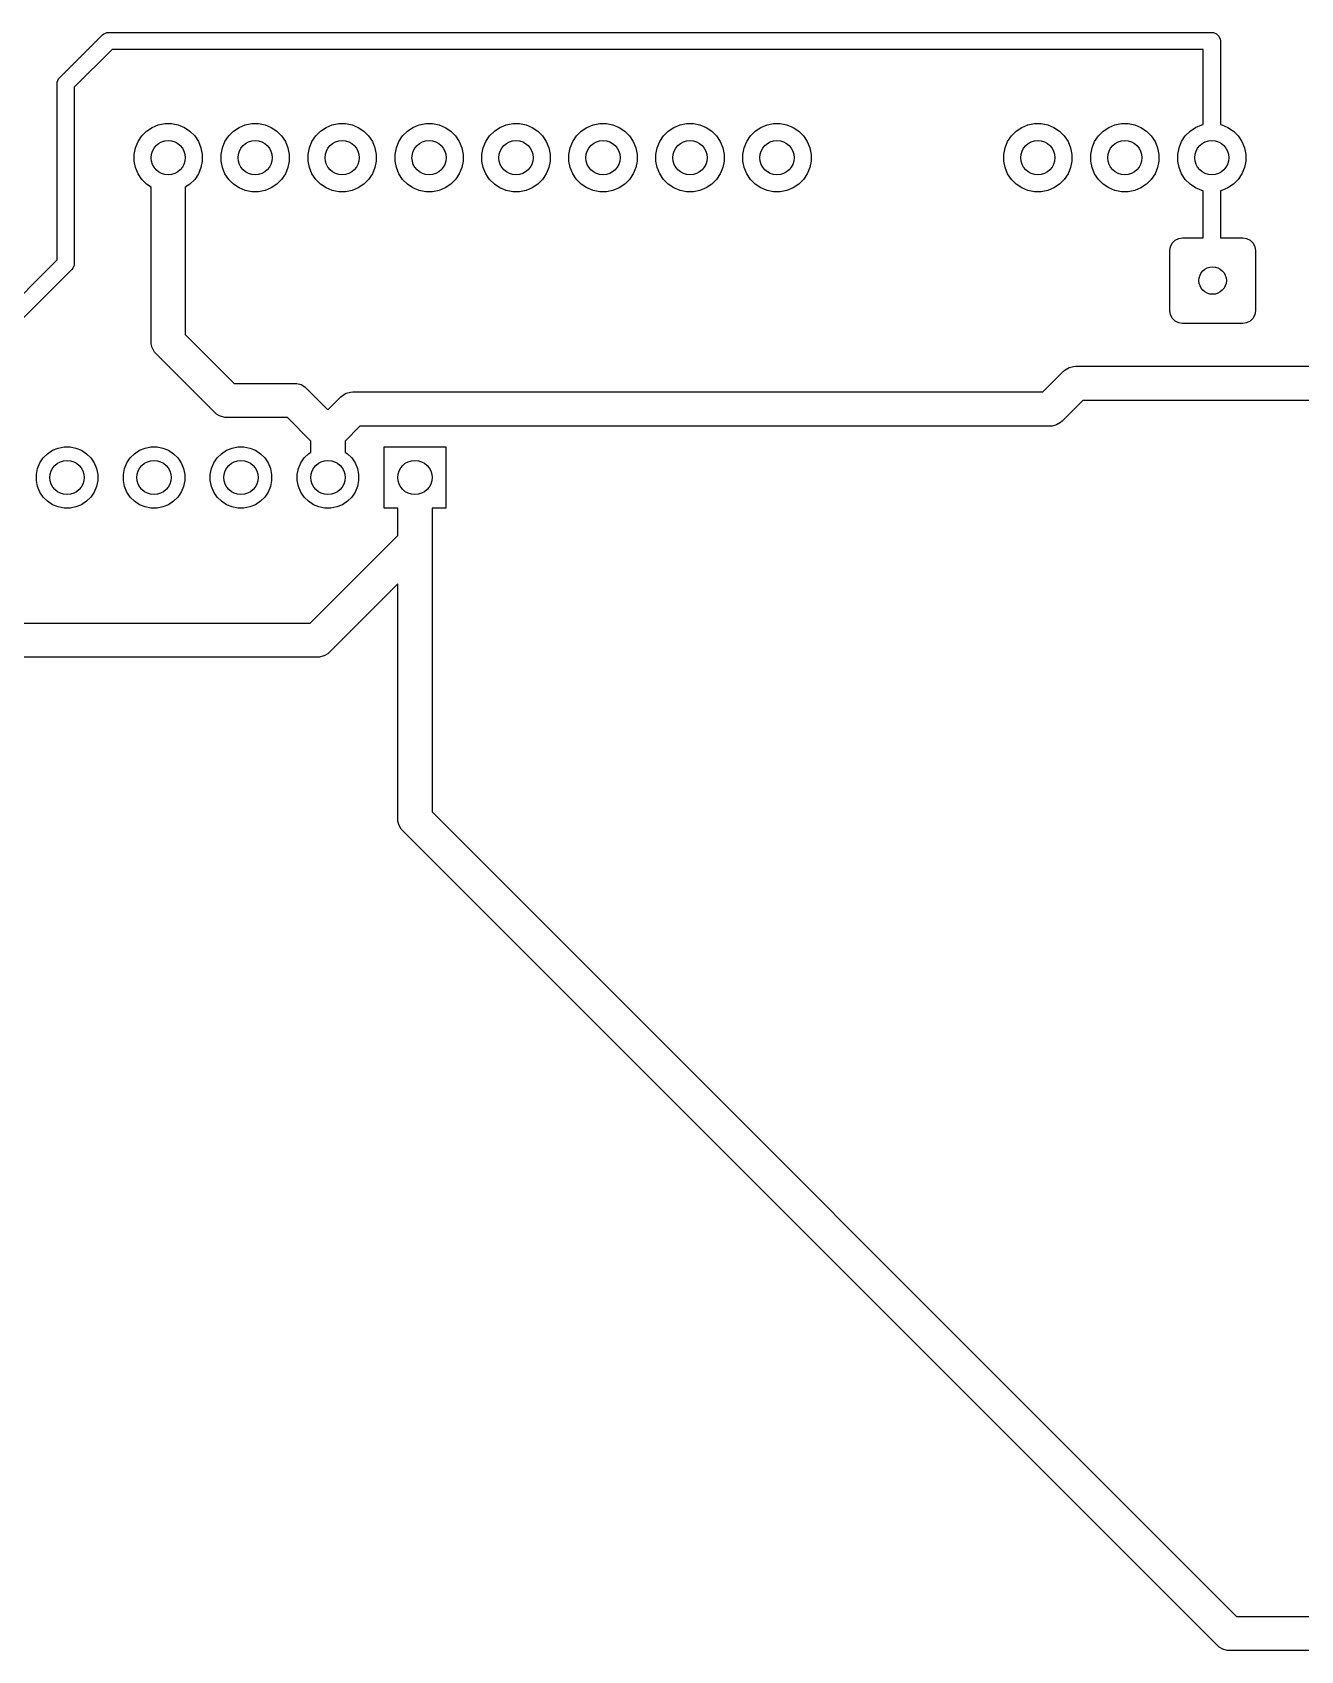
# Model space of a CAD drawing. Header units: millimetres. Extents: x 63 to 195, y -122 to -48.
# Drawn here: x 98.78 to 135.82, y -122.01 to -74.75 of the extents above; entities that cross this region are included whole.
import ezdxf

# ---------------------------------------------------------------- set-up
doc = ezdxf.new("R2010")
doc.units = ezdxf.units.MM
doc.layers.add('F.Cu', color=13, linetype='CONTINUOUS', true_color=0xc83434)

msp = doc.modelspace()

# ---------------------------------------------------------------- linework, layer by layer
at = {"layer": 'F.Cu', "linetype": 'CONTINUOUS'}
for p, q in [((99.573223, -76.073223), (100.823223, -74.823223)), ((100.823223, -74.823223), (100.861108, -74.792132)), ((100.861108, -74.792132), (100.913899, -74.770265)), ((100.913899, -74.770265), (100.951227, -74.754804)), ((100.951227, -74.754804), (101, -74.75)), ((101, -74.75), (133.225, -74.75)), ((133.225, -74.75), (133.273773, -74.754804)), ((133.273773, -74.754804), (133.363893, -74.792133)), ((133.363893, -74.792133), (133.432867, -74.861107)), ((133.432867, -74.861107), (133.470196, -74.951227)), ((133.470196, -74.951227), (133.475, -75)), ((133.475, -75), (133.475, -77.445046)), ((101.103554, -75.25), (100, -76.353554)), ((132.975, -75.25), (101.103554, -75.25)), ((132.975, -77.445046), (132.975, -75.25)), ((99.542137, -76.111102), (99.573223, -76.073223)), ((99.5, -76.25), (99.504804, -76.201227)), ((99.5, -81.396446), (99.5, -76.25)), ((99.504804, -76.201227), (99.542133, -76.111107)), ((99.542133, -76.111107), (99.542137, -76.111102)), ((100, -76.353554), (100, -81.5)), ((102.273603, -77.528079), (102.454715, -77.45306)), ((102.454715, -77.45306), (102.646983, -77.414815)), ((102.646983, -77.414815), (102.843017, -77.414815)), ((102.843017, -77.414815), (103.035285, -77.45306)), ((103.035285, -77.45306), (103.216397, -77.528079)), ((104.813603, -77.528079), (104.994715, -77.45306)), ((104.994715, -77.45306), (105.186983, -77.414815)), ((105.186983, -77.414815), (105.383017, -77.414815)), ((105.383017, -77.414815), (105.575285, -77.45306)), ((105.575285, -77.45306), (105.756397, -77.528079)), ((107.353603, -77.528079), (107.534715, -77.45306)), ((107.534715, -77.45306), (107.726983, -77.414815)), ((107.726983, -77.414815), (107.923017, -77.414815)), ((107.923017, -77.414815), (108.115285, -77.45306)), ((108.115285, -77.45306), (108.296397, -77.528079)), ((109.893603, -77.528079), (110.074715, -77.45306)), ((110.074715, -77.45306), (110.266983, -77.414815)), ((110.266983, -77.414815), (110.463017, -77.414815)), ((110.463017, -77.414815), (110.655285, -77.45306)), ((110.655285, -77.45306), (110.836397, -77.528079)), ((112.433603, -77.528079), (112.614715, -77.45306)), ((112.614715, -77.45306), (112.806983, -77.414815)), ((112.806983, -77.414815), (113.003017, -77.414815)), ((113.003017, -77.414815), (113.195285, -77.45306)), ((113.195285, -77.45306), (113.376397, -77.528079)), ((114.973603, -77.528079), (115.154715, -77.45306)), ((115.154715, -77.45306), (115.346983, -77.414815)), ((115.346983, -77.414815), (115.543017, -77.414815)), ((115.543017, -77.414815), (115.735285, -77.45306)), ((115.735285, -77.45306), (115.916397, -77.528079)), ((117.513603, -77.528079), (117.694715, -77.45306)), ((117.694715, -77.45306), (117.886983, -77.414815)), ((117.886983, -77.414815), (118.083017, -77.414815)), ((118.083017, -77.414815), (118.275285, -77.45306)), ((118.275285, -77.45306), (118.456397, -77.528079)), ((120.053603, -77.528079), (120.234715, -77.45306)), ((120.234715, -77.45306), (120.426983, -77.414815)), ((120.426983, -77.414815), (120.623017, -77.414815)), ((120.623017, -77.414815), (120.815285, -77.45306)), ((120.815285, -77.45306), (120.996397, -77.528079)), ((127.673603, -77.528079), (127.854715, -77.45306)), ((127.854715, -77.45306), (128.046983, -77.414815)), ((128.046983, -77.414815), (128.243017, -77.414815)), ((128.243017, -77.414815), (128.435285, -77.45306)), ((128.435285, -77.45306), (128.616397, -77.528079)), ((130.213603, -77.528079), (130.394715, -77.45306)), ((130.394715, -77.45306), (130.586983, -77.414815)), ((130.586983, -77.414815), (130.783017, -77.414815)), ((130.783017, -77.414815), (130.975285, -77.45306)), ((130.975285, -77.45306), (131.156397, -77.528079)), ((132.753603, -77.528079), (132.934715, -77.45306)), ((132.934715, -77.45306), (132.975, -77.445046)), ((133.475, -77.445046), (133.515285, -77.45306)), ((133.515285, -77.45306), (133.696397, -77.528079)), ((101.78806, -78.119715), (101.863079, -77.938603)), ((101.863079, -77.938603), (101.97199, -77.775607)), ((101.97199, -77.775607), (102.110607, -77.63699)), ((102.110607, -77.63699), (102.273603, -77.528079)), ((103.216397, -77.528079), (103.379393, -77.63699)), ((103.379393, -77.63699), (103.51801, -77.775607)), ((103.51801, -77.775607), (103.626921, -77.938603)), ((103.626921, -77.938603), (103.70194, -78.119715)), ((104.32806, -78.119715), (104.403079, -77.938603)), ((104.403079, -77.938603), (104.51199, -77.775607)), ((104.51199, -77.775607), (104.650607, -77.63699)), ((104.650607, -77.63699), (104.813603, -77.528079)), ((105.756397, -77.528079), (105.919393, -77.63699)), ((105.919393, -77.63699), (106.05801, -77.775607)), ((106.05801, -77.775607), (106.166921, -77.938603)), ((106.166921, -77.938603), (106.24194, -78.119715)), ((106.86806, -78.119715), (106.943079, -77.938603)), ((106.943079, -77.938603), (107.05199, -77.775607)), ((107.05199, -77.775607), (107.190607, -77.63699)), ((107.190607, -77.63699), (107.353603, -77.528079)), ((108.296397, -77.528079), (108.459393, -77.63699)), ((108.459393, -77.63699), (108.59801, -77.775607)), ((108.59801, -77.775607), (108.706921, -77.938603)), ((108.706921, -77.938603), (108.78194, -78.119715)), ((109.40806, -78.119715), (109.483079, -77.938603)), ((109.483079, -77.938603), (109.59199, -77.775607)), ((109.59199, -77.775607), (109.730607, -77.63699)), ((109.730607, -77.63699), (109.893603, -77.528079)), ((110.836397, -77.528079), (110.999393, -77.63699)), ((110.999393, -77.63699), (111.13801, -77.775607)), ((111.13801, -77.775607), (111.246921, -77.938603)), ((111.246921, -77.938603), (111.32194, -78.119715)), ((111.94806, -78.119715), (112.023079, -77.938603)), ((112.023079, -77.938603), (112.13199, -77.775607)), ((112.13199, -77.775607), (112.270607, -77.63699)), ((112.270607, -77.63699), (112.433603, -77.528079)), ((113.376397, -77.528079), (113.539393, -77.63699)), ((113.539393, -77.63699), (113.67801, -77.775607)), ((113.67801, -77.775607), (113.786921, -77.938603)), ((113.786921, -77.938603), (113.86194, -78.119715)), ((114.48806, -78.119715), (114.563079, -77.938603)), ((114.563079, -77.938603), (114.67199, -77.775607)), ((114.67199, -77.775607), (114.810607, -77.63699)), ((114.810607, -77.63699), (114.973603, -77.528079)), ((115.916397, -77.528079), (116.079393, -77.63699)), ((116.079393, -77.63699), (116.21801, -77.775607)), ((116.21801, -77.775607), (116.326921, -77.938603)), ((116.326921, -77.938603), (116.40194, -78.119715)), ((117.02806, -78.119715), (117.103079, -77.938603)), ((117.103079, -77.938603), (117.21199, -77.775607)), ((117.21199, -77.775607), (117.350607, -77.63699)), ((117.350607, -77.63699), (117.513603, -77.528079)), ((118.456397, -77.528079), (118.619393, -77.63699)), ((118.619393, -77.63699), (118.75801, -77.775607)), ((118.75801, -77.775607), (118.866921, -77.938603)), ((118.866921, -77.938603), (118.94194, -78.119715)), ((119.56806, -78.119715), (119.643079, -77.938603)), ((119.643079, -77.938603), (119.75199, -77.775607)), ((119.75199, -77.775607), (119.890607, -77.63699)), ((119.890607, -77.63699), (120.053603, -77.528079)), ((120.996397, -77.528079), (121.159393, -77.63699)), ((121.159393, -77.63699), (121.29801, -77.775607)), ((121.29801, -77.775607), (121.406921, -77.938603)), ((121.406921, -77.938603), (121.48194, -78.119715)), ((127.18806, -78.119715), (127.263079, -77.938603)), ((127.263079, -77.938603), (127.37199, -77.775607)), ((127.37199, -77.775607), (127.510607, -77.63699)), ((127.510607, -77.63699), (127.673603, -77.528079)), ((128.616397, -77.528079), (128.779393, -77.63699)), ((128.779393, -77.63699), (128.91801, -77.775607)), ((128.91801, -77.775607), (129.026921, -77.938603)), ((129.026921, -77.938603), (129.10194, -78.119715)), ((129.72806, -78.119715), (129.803079, -77.938603)), ((129.803079, -77.938603), (129.91199, -77.775607)), ((129.91199, -77.775607), (130.050607, -77.63699)), ((130.050607, -77.63699), (130.213603, -77.528079)), ((131.156397, -77.528079), (131.319393, -77.63699)), ((131.319393, -77.63699), (131.45801, -77.775607)), ((131.45801, -77.775607), (131.566921, -77.938603)), ((131.566921, -77.938603), (131.64194, -78.119715)), ((132.26806, -78.119715), (132.343079, -77.938603)), ((132.343079, -77.938603), (132.45199, -77.775607)), ((132.45199, -77.775607), (132.590607, -77.63699)), ((132.590607, -77.63699), (132.753603, -77.528079)), ((133.696397, -77.528079), (133.859393, -77.63699)), ((133.859393, -77.63699), (133.99801, -77.775607)), ((133.99801, -77.775607), (134.106921, -77.938603)), ((134.106921, -77.938603), (134.18194, -78.119715)), ((101.749815, -78.311983), (101.78806, -78.119715)), ((101.749815, -78.508017), (101.749815, -78.311983)), ((103.70194, -78.119715), (103.740185, -78.311983)), ((103.740185, -78.311983), (103.740185, -78.508017)), ((104.289815, -78.311983), (104.32806, -78.119715)), ((104.289815, -78.508017), (104.289815, -78.311983)), ((106.24194, -78.119715), (106.280185, -78.311983)), ((106.280185, -78.311983), (106.280185, -78.508017)), ((106.829815, -78.311983), (106.86806, -78.119715)), ((106.829815, -78.508017), (106.829815, -78.311983)), ((108.78194, -78.119715), (108.820185, -78.311983)), ((108.820185, -78.311983), (108.820185, -78.508017)), ((109.369815, -78.311983), (109.40806, -78.119715)), ((109.369815, -78.508017), (109.369815, -78.311983)), ((111.32194, -78.119715), (111.360185, -78.311983)), ((111.360185, -78.311983), (111.360185, -78.508017)), ((111.909815, -78.311983), (111.94806, -78.119715)), ((111.909815, -78.508017), (111.909815, -78.311983)), ((113.86194, -78.119715), (113.900185, -78.311983)), ((113.900185, -78.311983), (113.900185, -78.508017)), ((114.449815, -78.311983), (114.48806, -78.119715)), ((114.449815, -78.508017), (114.449815, -78.311983)), ((116.40194, -78.119715), (116.440185, -78.311983)), ((116.440185, -78.311983), (116.440185, -78.508017)), ((116.989815, -78.311983), (117.02806, -78.119715)), ((116.989815, -78.508017), (116.989815, -78.311983)), ((118.94194, -78.119715), (118.980185, -78.311983)), ((118.980185, -78.311983), (118.980185, -78.508017)), ((119.529815, -78.311983), (119.56806, -78.119715)), ((119.529815, -78.508017), (119.529815, -78.311983)), ((121.48194, -78.119715), (121.520185, -78.311983)), ((121.520185, -78.311983), (121.520185, -78.508017)), ((127.149815, -78.311983), (127.18806, -78.119715)), ((127.149815, -78.508017), (127.149815, -78.311983)), ((129.10194, -78.119715), (129.140185, -78.311983)), ((129.140185, -78.311983), (129.140185, -78.508017)), ((129.689815, -78.311983), (129.72806, -78.119715)), ((129.689815, -78.508017), (129.689815, -78.311983)), ((131.64194, -78.119715), (131.680185, -78.311983)), ((131.680185, -78.311983), (131.680185, -78.508017)), ((132.229815, -78.311983), (132.26806, -78.119715)), ((132.229815, -78.508017), (132.229815, -78.311983)), ((134.18194, -78.119715), (134.220185, -78.311983)), ((134.220185, -78.311983), (134.220185, -78.508017)), ((101.78806, -78.700285), (101.749815, -78.508017)), ((101.863079, -78.881397), (101.78806, -78.700285)), ((101.97199, -79.044393), (101.863079, -78.881397)), ((103.626921, -78.881397), (103.51801, -79.044393)), ((103.70194, -78.700285), (103.626921, -78.881397)), ((103.740185, -78.508017), (103.70194, -78.700285)), ((104.32806, -78.700285), (104.289815, -78.508017)), ((104.403079, -78.881397), (104.32806, -78.700285)), ((104.51199, -79.044393), (104.403079, -78.881397)), ((106.166921, -78.881397), (106.05801, -79.044393)), ((106.24194, -78.700285), (106.166921, -78.881397)), ((106.280185, -78.508017), (106.24194, -78.700285)), ((106.86806, -78.700285), (106.829815, -78.508017)), ((106.943079, -78.881397), (106.86806, -78.700285)), ((107.05199, -79.044393), (106.943079, -78.881397)), ((108.706921, -78.881397), (108.59801, -79.044393)), ((108.78194, -78.700285), (108.706921, -78.881397)), ((108.820185, -78.508017), (108.78194, -78.700285)), ((109.40806, -78.700285), (109.369815, -78.508017)), ((109.483079, -78.881397), (109.40806, -78.700285)), ((109.59199, -79.044393), (109.483079, -78.881397)), ((111.246921, -78.881397), (111.13801, -79.044393)), ((111.32194, -78.700285), (111.246921, -78.881397)), ((111.360185, -78.508017), (111.32194, -78.700285)), ((111.94806, -78.700285), (111.909815, -78.508017)), ((112.023079, -78.881397), (111.94806, -78.700285)), ((112.13199, -79.044393), (112.023079, -78.881397)), ((113.786921, -78.881397), (113.67801, -79.044393)), ((113.86194, -78.700285), (113.786921, -78.881397)), ((113.900185, -78.508017), (113.86194, -78.700285)), ((114.48806, -78.700285), (114.449815, -78.508017)), ((114.563079, -78.881397), (114.48806, -78.700285)), ((114.67199, -79.044393), (114.563079, -78.881397)), ((116.326921, -78.881397), (116.21801, -79.044393)), ((116.40194, -78.700285), (116.326921, -78.881397)), ((116.440185, -78.508017), (116.40194, -78.700285)), ((117.02806, -78.700285), (116.989815, -78.508017)), ((117.103079, -78.881397), (117.02806, -78.700285)), ((117.21199, -79.044393), (117.103079, -78.881397)), ((118.866921, -78.881397), (118.75801, -79.044393)), ((118.94194, -78.700285), (118.866921, -78.881397)), ((118.980185, -78.508017), (118.94194, -78.700285)), ((119.56806, -78.700285), (119.529815, -78.508017)), ((119.643079, -78.881397), (119.56806, -78.700285)), ((119.75199, -79.044393), (119.643079, -78.881397)), ((121.406921, -78.881397), (121.29801, -79.044393)), ((121.48194, -78.700285), (121.406921, -78.881397)), ((121.520185, -78.508017), (121.48194, -78.700285)), ((127.18806, -78.700285), (127.149815, -78.508017)), ((127.263079, -78.881397), (127.18806, -78.700285)), ((127.37199, -79.044393), (127.263079, -78.881397)), ((129.026921, -78.881397), (128.91801, -79.044393)), ((129.10194, -78.700285), (129.026921, -78.881397)), ((129.140185, -78.508017), (129.10194, -78.700285)), ((129.72806, -78.700285), (129.689815, -78.508017)), ((129.803079, -78.881397), (129.72806, -78.700285)), ((129.91199, -79.044393), (129.803079, -78.881397)), ((131.566921, -78.881397), (131.45801, -79.044393)), ((131.64194, -78.700285), (131.566921, -78.881397)), ((131.680185, -78.508017), (131.64194, -78.700285)), ((132.26806, -78.700285), (132.229815, -78.508017)), ((132.343079, -78.881397), (132.26806, -78.700285)), ((132.45199, -79.044393), (132.343079, -78.881397)), ((134.106921, -78.881397), (133.99801, -79.044393)), ((134.18194, -78.700285), (134.106921, -78.881397)), ((134.220185, -78.508017), (134.18194, -78.700285)), ((102.110607, -79.18301), (101.97199, -79.044393)), ((102.245, -79.272808), (102.110607, -79.18301)), ((102.245, -83.780534), (102.245, -79.272808)), ((103.379393, -79.18301), (103.245, -79.272808)), ((103.245, -79.272808), (103.245, -83.573428)), ((103.51801, -79.044393), (103.379393, -79.18301)), ((104.650607, -79.18301), (104.51199, -79.044393)), ((104.813603, -79.291921), (104.650607, -79.18301)), ((104.994715, -79.36694), (104.813603, -79.291921)), ((105.186983, -79.405185), (104.994715, -79.36694)), ((105.575285, -79.36694), (105.383017, -79.405185)), ((105.756397, -79.291921), (105.575285, -79.36694)), ((105.919393, -79.18301), (105.756397, -79.291921)), ((106.05801, -79.044393), (105.919393, -79.18301)), ((107.190607, -79.18301), (107.05199, -79.044393)), ((107.353603, -79.291921), (107.190607, -79.18301)), ((107.534715, -79.36694), (107.353603, -79.291921)), ((107.726983, -79.405185), (107.534715, -79.36694)), ((108.115285, -79.36694), (107.923017, -79.405185)), ((108.296397, -79.291921), (108.115285, -79.36694)), ((108.459393, -79.18301), (108.296397, -79.291921)), ((108.59801, -79.044393), (108.459393, -79.18301)), ((109.730607, -79.18301), (109.59199, -79.044393)), ((109.893603, -79.291921), (109.730607, -79.18301)), ((110.074715, -79.36694), (109.893603, -79.291921)), ((110.266983, -79.405185), (110.074715, -79.36694)), ((110.655285, -79.36694), (110.463017, -79.405185)), ((110.836397, -79.291921), (110.655285, -79.36694)), ((110.999393, -79.18301), (110.836397, -79.291921)), ((111.13801, -79.044393), (110.999393, -79.18301)), ((112.270607, -79.18301), (112.13199, -79.044393)), ((112.433603, -79.291921), (112.270607, -79.18301)), ((112.614715, -79.36694), (112.433603, -79.291921)), ((112.806983, -79.405185), (112.614715, -79.36694)), ((113.195285, -79.36694), (113.003017, -79.405185)), ((113.376397, -79.291921), (113.195285, -79.36694)), ((113.539393, -79.18301), (113.376397, -79.291921)), ((113.67801, -79.044393), (113.539393, -79.18301)), ((114.810607, -79.18301), (114.67199, -79.044393)), ((114.973603, -79.291921), (114.810607, -79.18301)), ((115.154715, -79.36694), (114.973603, -79.291921)), ((115.346983, -79.405185), (115.154715, -79.36694)), ((115.735285, -79.36694), (115.543017, -79.405185)), ((115.916397, -79.291921), (115.735285, -79.36694)), ((116.079393, -79.18301), (115.916397, -79.291921)), ((116.21801, -79.044393), (116.079393, -79.18301)), ((117.350607, -79.18301), (117.21199, -79.044393)), ((117.513603, -79.291921), (117.350607, -79.18301)), ((117.694715, -79.36694), (117.513603, -79.291921)), ((117.886983, -79.405185), (117.694715, -79.36694)), ((118.275285, -79.36694), (118.083017, -79.405185)), ((118.456397, -79.291921), (118.275285, -79.36694)), ((118.619393, -79.18301), (118.456397, -79.291921)), ((118.75801, -79.044393), (118.619393, -79.18301)), ((119.890607, -79.18301), (119.75199, -79.044393)), ((120.053603, -79.291921), (119.890607, -79.18301)), ((120.234715, -79.36694), (120.053603, -79.291921)), ((120.426983, -79.405185), (120.234715, -79.36694)), ((120.815285, -79.36694), (120.623017, -79.405185)), ((120.996397, -79.291921), (120.815285, -79.36694)), ((121.159393, -79.18301), (120.996397, -79.291921)), ((121.29801, -79.044393), (121.159393, -79.18301)), ((127.510607, -79.18301), (127.37199, -79.044393)), ((127.673603, -79.291921), (127.510607, -79.18301)), ((127.854715, -79.36694), (127.673603, -79.291921)), ((128.046983, -79.405185), (127.854715, -79.36694)), ((128.435285, -79.36694), (128.243017, -79.405185)), ((128.616397, -79.291921), (128.435285, -79.36694)), ((128.779393, -79.18301), (128.616397, -79.291921)), ((128.91801, -79.044393), (128.779393, -79.18301)), ((130.050607, -79.18301), (129.91199, -79.044393)), ((130.213603, -79.291921), (130.050607, -79.18301)), ((130.394715, -79.36694), (130.213603, -79.291921)), ((130.586983, -79.405185), (130.394715, -79.36694)), ((130.975285, -79.36694), (130.783017, -79.405185)), ((131.156397, -79.291921), (130.975285, -79.36694)), ((131.319393, -79.18301), (131.156397, -79.291921)), ((131.45801, -79.044393), (131.319393, -79.18301)), ((132.590607, -79.18301), (132.45199, -79.044393)), ((132.753603, -79.291921), (132.590607, -79.18301)), ((132.934715, -79.36694), (132.753603, -79.291921)), ((132.975, -79.374953), (132.934715, -79.36694)), ((132.975, -80.75), (132.975, -79.374953)), ((133.515285, -79.36694), (133.475, -79.374953)), ((133.475, -79.374953), (133.475, -80.75)), ((133.696397, -79.291921), (133.515285, -79.36694)), ((133.859393, -79.18301), (133.696397, -79.291921)), ((133.99801, -79.044393), (133.859393, -79.18301)), ((105.383017, -79.405185), (105.186983, -79.405185)), ((107.923017, -79.405185), (107.726983, -79.405185)), ((110.463017, -79.405185), (110.266983, -79.405185)), ((113.003017, -79.405185), (112.806983, -79.405185)), ((115.543017, -79.405185), (115.346983, -79.405185)), ((118.083017, -79.405185), (117.886983, -79.405185)), ((120.623017, -79.405185), (120.426983, -79.405185)), ((128.243017, -79.405185), (128.046983, -79.405185)), ((130.783017, -79.405185), (130.586983, -79.405185)), ((132.154016, -80.818438), (132.262745, -80.765284)), ((132.262745, -80.765284), (132.367648, -80.75)), ((132.367648, -80.75), (132.975, -80.75)), ((133.475, -80.75), (134.132352, -80.75)), ((134.132352, -80.75), (134.237255, -80.765284)), ((134.237255, -80.765284), (134.345984, -80.818438)), ((132, -81.117648), (132.015284, -81.012745)), ((132, -82.882352), (132, -81.117648)), ((132.015284, -81.012745), (132.068438, -80.904016)), ((132.068438, -80.904016), (132.154016, -80.818438)), ((134.345984, -80.818438), (134.431562, -80.904016)), ((134.431562, -80.904016), (134.484716, -81.012745)), ((134.484716, -81.012745), (134.5, -81.117648)), ((134.5, -81.117648), (134.5, -82.882352)), ((96.896446, -84), (99.5, -81.396446)), ((99.926776, -81.676777), (97.176777, -84.426777)), ((99.957862, -81.638897), (99.926776, -81.676777)), ((99.957867, -81.638893), (99.957862, -81.638897)), ((99.995196, -81.548773), (99.957867, -81.638893)), ((100, -81.5), (99.995196, -81.548773)), ((132.015284, -82.987255), (132, -82.882352)), ((132.068438, -83.095984), (132.015284, -82.987255)), ((132.154016, -83.181562), (132.068438, -83.095984)), ((134.431562, -83.095984), (134.345984, -83.181562)), ((134.484716, -82.987255), (134.431562, -83.095984)), ((134.5, -82.882352), (134.484716, -82.987255)), ((103.245, -83.573428), (104.671572, -85)), ((132.262745, -83.234716), (132.154016, -83.181562)), ((132.367648, -83.25), (132.262745, -83.234716)), ((134.132352, -83.25), (132.367648, -83.25)), ((134.237255, -83.234716), (134.132352, -83.25)), ((134.345984, -83.181562), (134.237255, -83.234716)), ((102.249277, -83.845781), (102.245, -83.780534)), ((102.249277, -83.845797), (102.249277, -83.845781)), ((102.27986, -83.959935), (102.249277, -83.845797)), ((102.28306, -83.971876), (102.27986, -83.959935)), ((102.348323, -84.084915), (102.28306, -83.971876)), ((102.348338, -84.08493), (102.348323, -84.084915)), ((102.391447, -84.134087), (102.348338, -84.08493)), ((104.110913, -85.853553), (102.391447, -84.134087)), ((128.945619, -84.603323), (129.058658, -84.53806)), ((129.058658, -84.53806), (129.184737, -84.504277)), ((129.184737, -84.504277), (129.184752, -84.504277)), ((129.184752, -84.504277), (129.25, -84.5)), ((129.25, -84.5), (138.5, -84.5)), ((104.671572, -85), (106.432792, -85)), ((106.432792, -85), (106.49804, -85.004277)), ((106.49804, -85.004277), (106.498055, -85.004277)), ((106.498055, -85.004277), (106.624134, -85.03806)), ((106.624134, -85.03806), (106.737173, -85.103323)), ((128.292894, -85.25), (128.896446, -84.646447)), ((128.896446, -84.646447), (128.94561, -84.603331)), ((128.94561, -84.603331), (128.945619, -84.603323)), ((106.737173, -85.103323), (106.737188, -85.103338)), ((106.737188, -85.103338), (106.786345, -85.146447)), ((106.786345, -85.146447), (107.41, -85.770101)), ((107.41, -85.770101), (107.783654, -85.396447)), ((107.783654, -85.396447), (107.832818, -85.353331)), ((107.832818, -85.353331), (107.832827, -85.353323)), ((107.832827, -85.353323), (107.945866, -85.28806)), ((107.945866, -85.28806), (108.071945, -85.254277)), ((108.071945, -85.254277), (108.07196, -85.254277)), ((108.07196, -85.254277), (108.137208, -85.25)), ((108.137208, -85.25), (128.292894, -85.25)), ((129.457107, -85.5), (128.853553, -86.103553)), ((139, -85.5), (129.457107, -85.5)), ((104.160076, -85.896668), (104.110913, -85.853553)), ((104.160085, -85.896677), (104.160076, -85.896668)), ((104.244857, -85.94562), (104.160085, -85.896677)), ((104.273124, -85.96194), (104.244857, -85.94562)), ((104.399203, -85.995723), (104.273124, -85.96194)), ((104.399218, -85.995723), (104.399203, -85.995723)), ((104.464466, -86), (104.399218, -85.995723)), ((106.225686, -86), (104.464466, -86)), ((106.91, -86.684314), (106.225686, -86)), ((108.344315, -86.25), (107.91, -86.684314)), ((128.5, -86.25), (108.344315, -86.25)), ((128.565248, -86.245723), (128.5, -86.25)), ((128.565263, -86.245723), (128.565248, -86.245723)), ((128.691342, -86.21194), (128.565263, -86.245723)), ((128.804381, -86.146677), (128.691342, -86.21194)), ((128.804396, -86.146661), (128.804381, -86.146677)), ((128.853553, -86.103553), (128.804396, -86.146661)), ((99.219046, -87.054291), (99.365743, -86.956271)), ((99.365743, -86.956271), (99.528744, -86.888754)), ((99.528744, -86.888754), (99.701785, -86.854334)), ((99.701785, -86.854334), (99.878215, -86.854334)), ((99.878215, -86.854334), (100.051256, -86.888754)), ((100.051256, -86.888754), (100.214257, -86.956271)), ((100.214257, -86.956271), (100.360954, -87.054291)), ((101.759046, -87.054291), (101.905743, -86.956271)), ((101.905743, -86.956271), (102.068744, -86.888754)), ((102.068744, -86.888754), (102.241785, -86.854334)), ((102.241785, -86.854334), (102.418215, -86.854334)), ((102.418215, -86.854334), (102.591256, -86.888754)), ((102.591256, -86.888754), (102.754257, -86.956271)), ((102.754257, -86.956271), (102.900954, -87.054291)), ((104.299046, -87.054291), (104.445743, -86.956271)), ((104.445743, -86.956271), (104.608744, -86.888754)), ((104.608744, -86.888754), (104.781785, -86.854334)), ((104.781785, -86.854334), (104.958215, -86.854334)), ((104.958215, -86.854334), (105.131256, -86.888754)), ((105.131256, -86.888754), (105.294257, -86.956271)), ((105.294257, -86.956271), (105.440954, -87.054291)), ((106.91, -87.00688), (106.91, -86.684314)), ((107.91, -86.684314), (107.91, -87.00688)), ((109.05, -88.65), (109.05, -86.85)), ((109.05, -86.85), (110.85, -86.85)), ((110.85, -86.85), (110.85, -88.65)), ((98.928754, -87.488744), (98.996271, -87.325743)), ((98.996271, -87.325743), (99.094291, -87.179046)), ((99.094291, -87.179046), (99.219046, -87.054291)), ((100.360954, -87.054291), (100.485709, -87.179046)), ((100.485709, -87.179046), (100.583729, -87.325743)), ((100.583729, -87.325743), (100.651246, -87.488744)), ((101.468754, -87.488744), (101.536271, -87.325743)), ((101.536271, -87.325743), (101.634291, -87.179046)), ((101.634291, -87.179046), (101.759046, -87.054291)), ((102.900954, -87.054291), (103.025709, -87.179046)), ((103.025709, -87.179046), (103.123729, -87.325743)), ((103.123729, -87.325743), (103.191246, -87.488744)), ((104.008754, -87.488744), (104.076271, -87.325743)), ((104.076271, -87.325743), (104.174291, -87.179046)), ((104.174291, -87.179046), (104.299046, -87.054291)), ((105.440954, -87.054291), (105.565709, -87.179046)), ((105.565709, -87.179046), (105.663729, -87.325743)), ((105.663729, -87.325743), (105.731246, -87.488744)), ((106.548754, -87.488744), (106.616271, -87.325743)), ((106.616271, -87.325743), (106.714291, -87.179046)), ((106.714291, -87.179046), (106.839046, -87.054291)), ((106.839046, -87.054291), (106.91, -87.00688)), ((107.91, -87.00688), (107.980954, -87.054291)), ((107.980954, -87.054291), (108.105709, -87.179046)), ((108.105709, -87.179046), (108.203729, -87.325743)), ((108.203729, -87.325743), (108.271246, -87.488744)), ((98.894334, -87.661785), (98.928754, -87.488744)), ((98.894334, -87.838215), (98.894334, -87.661785)), ((98.928754, -88.011256), (98.894334, -87.838215)), ((100.651246, -87.488744), (100.685666, -87.661785)), ((100.685666, -87.838215), (100.651246, -88.011256)), ((100.685666, -87.661785), (100.685666, -87.838215)), ((101.434334, -87.661785), (101.468754, -87.488744)), ((101.434334, -87.838215), (101.434334, -87.661785)), ((101.468754, -88.011256), (101.434334, -87.838215)), ((103.191246, -87.488744), (103.225666, -87.661785)), ((103.225666, -87.838215), (103.191246, -88.011256)), ((103.225666, -87.661785), (103.225666, -87.838215)), ((103.974334, -87.661785), (104.008754, -87.488744)), ((103.974334, -87.838215), (103.974334, -87.661785)), ((104.008754, -88.011256), (103.974334, -87.838215)), ((105.731246, -87.488744), (105.765666, -87.661785)), ((105.765666, -87.838215), (105.731246, -88.011256)), ((105.765666, -87.661785), (105.765666, -87.838215)), ((106.514334, -87.661785), (106.548754, -87.488744)), ((106.514334, -87.838215), (106.514334, -87.661785)), ((106.548754, -88.011256), (106.514334, -87.838215)), ((108.271246, -87.488744), (108.305666, -87.661785)), ((108.305666, -87.838215), (108.271246, -88.011256)), ((108.305666, -87.661785), (108.305666, -87.838215)), ((98.996271, -88.174257), (98.928754, -88.011256)), ((99.094291, -88.320954), (98.996271, -88.174257)), ((99.219046, -88.445709), (99.094291, -88.320954)), ((100.485709, -88.320954), (100.360954, -88.445709)), ((100.583729, -88.174257), (100.485709, -88.320954)), ((100.651246, -88.011256), (100.583729, -88.174257)), ((101.536271, -88.174257), (101.468754, -88.011256)), ((101.634291, -88.320954), (101.536271, -88.174257)), ((101.759046, -88.445709), (101.634291, -88.320954)), ((103.025709, -88.320954), (102.900954, -88.445709)), ((103.123729, -88.174257), (103.025709, -88.320954)), ((103.191246, -88.011256), (103.123729, -88.174257)), ((104.076271, -88.174257), (104.008754, -88.011256)), ((104.174291, -88.320954), (104.076271, -88.174257)), ((104.299046, -88.445709), (104.174291, -88.320954)), ((105.565709, -88.320954), (105.440954, -88.445709)), ((105.663729, -88.174257), (105.565709, -88.320954)), ((105.731246, -88.011256), (105.663729, -88.174257)), ((106.616271, -88.174257), (106.548754, -88.011256)), ((106.714291, -88.320954), (106.616271, -88.174257)), ((106.839046, -88.445709), (106.714291, -88.320954)), ((108.105709, -88.320954), (107.980954, -88.445709)), ((108.203729, -88.174257), (108.105709, -88.320954)), ((108.271246, -88.011256), (108.203729, -88.174257)), ((99.365743, -88.543729), (99.219046, -88.445709)), ((99.528744, -88.611246), (99.365743, -88.543729)), ((99.701785, -88.645666), (99.528744, -88.611246)), ((99.878215, -88.645666), (99.701785, -88.645666)), ((100.051256, -88.611246), (99.878215, -88.645666)), ((100.214257, -88.543729), (100.051256, -88.611246)), ((100.360954, -88.445709), (100.214257, -88.543729)), ((101.905743, -88.543729), (101.759046, -88.445709)), ((102.068744, -88.611246), (101.905743, -88.543729)), ((102.241785, -88.645666), (102.068744, -88.611246)), ((102.418215, -88.645666), (102.241785, -88.645666)), ((102.591256, -88.611246), (102.418215, -88.645666)), ((102.754257, -88.543729), (102.591256, -88.611246)), ((102.900954, -88.445709), (102.754257, -88.543729)), ((104.445743, -88.543729), (104.299046, -88.445709)), ((104.608744, -88.611246), (104.445743, -88.543729)), ((104.781785, -88.645666), (104.608744, -88.611246)), ((104.958215, -88.645666), (104.781785, -88.645666)), ((105.131256, -88.611246), (104.958215, -88.645666)), ((105.294257, -88.543729), (105.131256, -88.611246)), ((105.440954, -88.445709), (105.294257, -88.543729)), ((106.985743, -88.543729), (106.839046, -88.445709)), ((107.148744, -88.611246), (106.985743, -88.543729)), ((107.321785, -88.645666), (107.148744, -88.611246)), ((107.498215, -88.645666), (107.321785, -88.645666)), ((107.671256, -88.611246), (107.498215, -88.645666)), ((107.834257, -88.543729), (107.671256, -88.611246)), ((107.980954, -88.445709), (107.834257, -88.543729)), ((109.45, -88.65), (109.05, -88.65)), ((109.45, -89.442893), (109.45, -88.65)), ((110.85, -88.65), (110.45, -88.65)), ((110.45, -88.65), (110.45, -89.65)), ((106.892894, -92), (109.45, -89.442893)), ((110.45, -89.65), (110.45, -97.510661)), ((109.45, -90.857106), (107.453553, -92.853553)), ((109.45, -97.717768), (109.45, -90.857106)), ((86.75, -92), (106.892894, -92)), ((107.1, -93), (86.25, -93)), ((107.165248, -92.995723), (107.1, -93)), ((107.165263, -92.995723), (107.165248, -92.995723)), ((107.291342, -92.96194), (107.165263, -92.995723)), ((107.300002, -92.95694), (107.291342, -92.96194)), ((107.404381, -92.896677), (107.300002, -92.95694)), ((107.404396, -92.896661), (107.404381, -92.896677)), ((107.453553, -92.853553), (107.404396, -92.896661)), ((109.454277, -97.783015), (109.45, -97.717768)), ((109.454277, -97.783031), (109.454277, -97.783015)), ((109.48806, -97.90911), (109.454277, -97.783031)), ((110.45, -97.510661), (133.949339, -121.01)), ((109.553323, -98.022149), (109.48806, -97.90911)), ((109.553338, -98.022164), (109.553323, -98.022149)), ((109.596447, -98.071321), (109.553338, -98.022164)), ((133.388678, -121.863553), (109.596447, -98.071321)), ((133.949339, -121.01), (159.661321, -121.01)), ((133.437842, -121.906668), (133.388678, -121.863553)), ((133.437851, -121.906677), (133.437842, -121.906668)), ((133.55089, -121.97194), (133.437851, -121.906677)), ((133.676969, -122.005723), (133.55089, -121.97194)), ((133.676984, -122.005723), (133.676969, -122.005723)), ((133.742232, -122.01), (133.676984, -122.005723)), ((159.868427, -122.01), (133.742232, -122.01))]:
    msp.add_line(p, q, dxfattribs=at)
at = {"layer": 'F.Cu'}
for centre, radius in [((102.745, -78.41), 0.5), ((102.745, -78.41), 0.5), ((105.285, -78.41), 0.5), ((105.285, -78.41), 0.5), ((107.825, -78.41), 0.5), ((107.825, -78.41), 0.5), ((110.365, -78.41), 0.5), ((110.365, -78.41), 0.5), ((112.905, -78.41), 0.5), ((112.905, -78.41), 0.5), ((115.445, -78.41), 0.5), ((115.445, -78.41), 0.5), ((117.985, -78.41), 0.5), ((117.985, -78.41), 0.5), ((120.525, -78.41), 0.5), ((120.525, -78.41), 0.5), ((128.145, -78.41), 0.5), ((128.145, -78.41), 0.5), ((130.685, -78.41), 0.5), ((130.685, -78.41), 0.5), ((133.225, -78.41), 0.5), ((133.225, -78.41), 0.5), ((133.25, -82), 0.4), ((133.25, -82), 0.4), ((99.79, -87.75), 0.5), ((99.79, -87.75), 0.5), ((102.33, -87.75), 0.5), ((102.33, -87.75), 0.5), ((104.87, -87.75), 0.5), ((104.87, -87.75), 0.5), ((107.41, -87.75), 0.5), ((107.41, -87.75), 0.5), ((109.95, -87.75), 0.5), ((109.95, -87.75), 0.5)]:
    msp.add_circle(centre, radius, dxfattribs=at)

doc.saveas('drawing.dxf')
